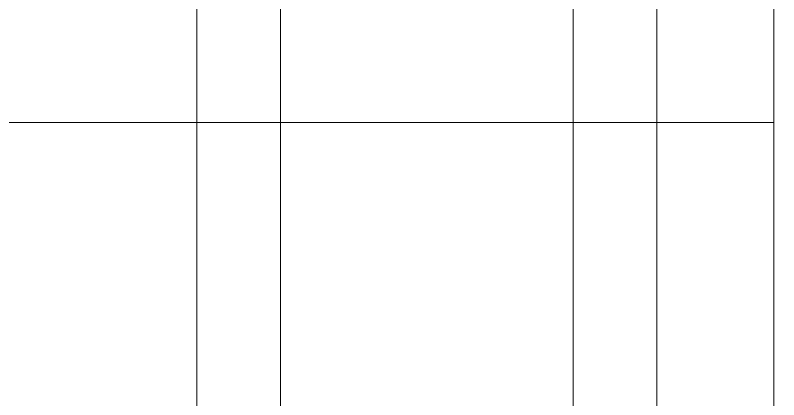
# Model space of a CAD drawing. Header units: metres. Extents: x -13933 to 152404, y -7861 to 21912.
# Drawn here: x 113346.9 to 113529.5, y 2661.9 to 2753.9 of the extents above; entities that cross this region are included whole.
import ezdxf

# ---------------------------------------------------------------- set-up
doc = ezdxf.new("R2010")
doc.units = ezdxf.units.M
doc.header["$LTSCALE"] = 100
doc.header["$MEASUREMENT"] = 0
doc.layers.add('06B', color=9, linetype='Continuous', lineweight=9)
doc.layers.add('06D', color=9, linetype='Continuous', lineweight=9)

msp = doc.modelspace()

# ---------------------------------------------------------------- linework, layer by layer
at = {"layer": '06B'}
for points in [[(113568.34, 3223.17), (111953.34, 3223.17), (111953.34, 3193.17), (112040.34, 3193.17), (112040.34, 2423.17), (111953.34, 2423.17), (111953.34, 2393.17), (113568.34, 2393.17), (113568.34, 2423.17), (113500.34, 2423.17), (113500.34, 3193.17), (113568.34, 3193.17)], [(113390.34, 2423.17), (113320.34, 2423.17), (113320.34, 3193.17), (113390.34, 3193.17)], [(113480.34, 2423.17), (113410.34, 2423.17), (113410.34, 3193.17), (113480.34, 3193.17)]]:
    msp.add_lwpolyline(points, close=True, dxfattribs=at)
at = {"layer": '06D'}
for points in [[(113278.34, 2728.17), (113528.34, 2728.17), (113528.34, 3228.17), (113278.34, 3228.17)], [(113278.34, 2228.17), (113528.34, 2228.17), (113528.34, 2728.17), (113278.34, 2728.17)]]:
    msp.add_lwpolyline(points, close=True, dxfattribs=at)

doc.saveas('drawing.dxf')
